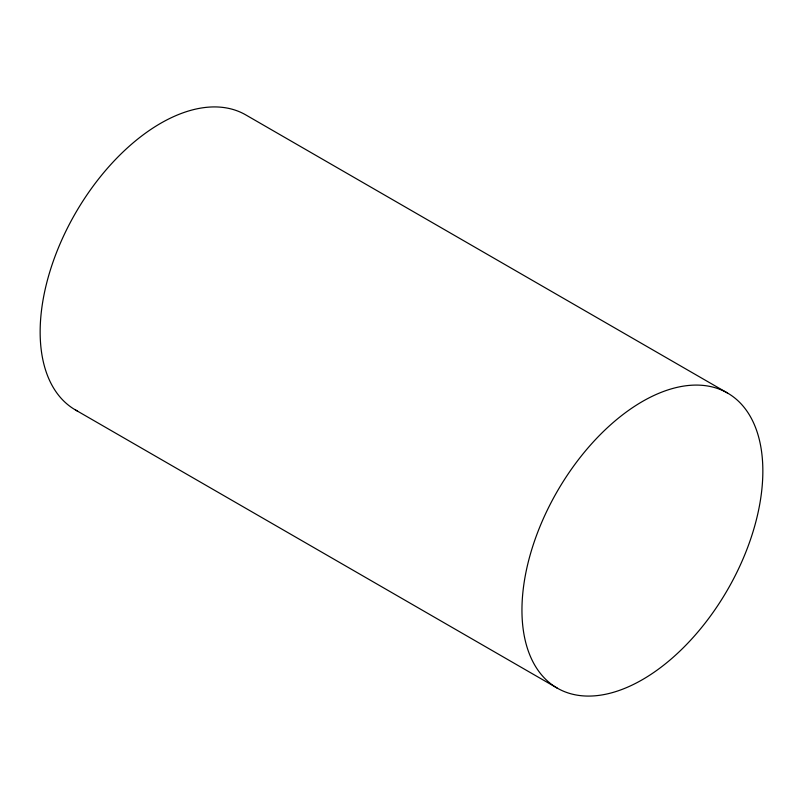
<?xml version="1.0" encoding="UTF-8"?>
<svg xmlns="http://www.w3.org/2000/svg" width="803" height="803" viewBox="0 0 803 803"><rect width="100%" height="100%" fill="white"/><g stroke="black" fill="none" stroke-linecap="round" stroke-linejoin="round"><path stroke-width="1.2" d="M727.568 393.058A170.346 98.347 -60 0 0 526.055 571.756A170.346 98.347 -60 0 0 673.576 656.924A170.346 98.347 -60 0 0 727.568 393.058L245.768 114.899A170.346 98.347 -60 0 0 74.378 215.074A170.346 98.347 -60 0 0 77.56 411.106M75.432 409.942L557.232 688.101"/></g></svg>
